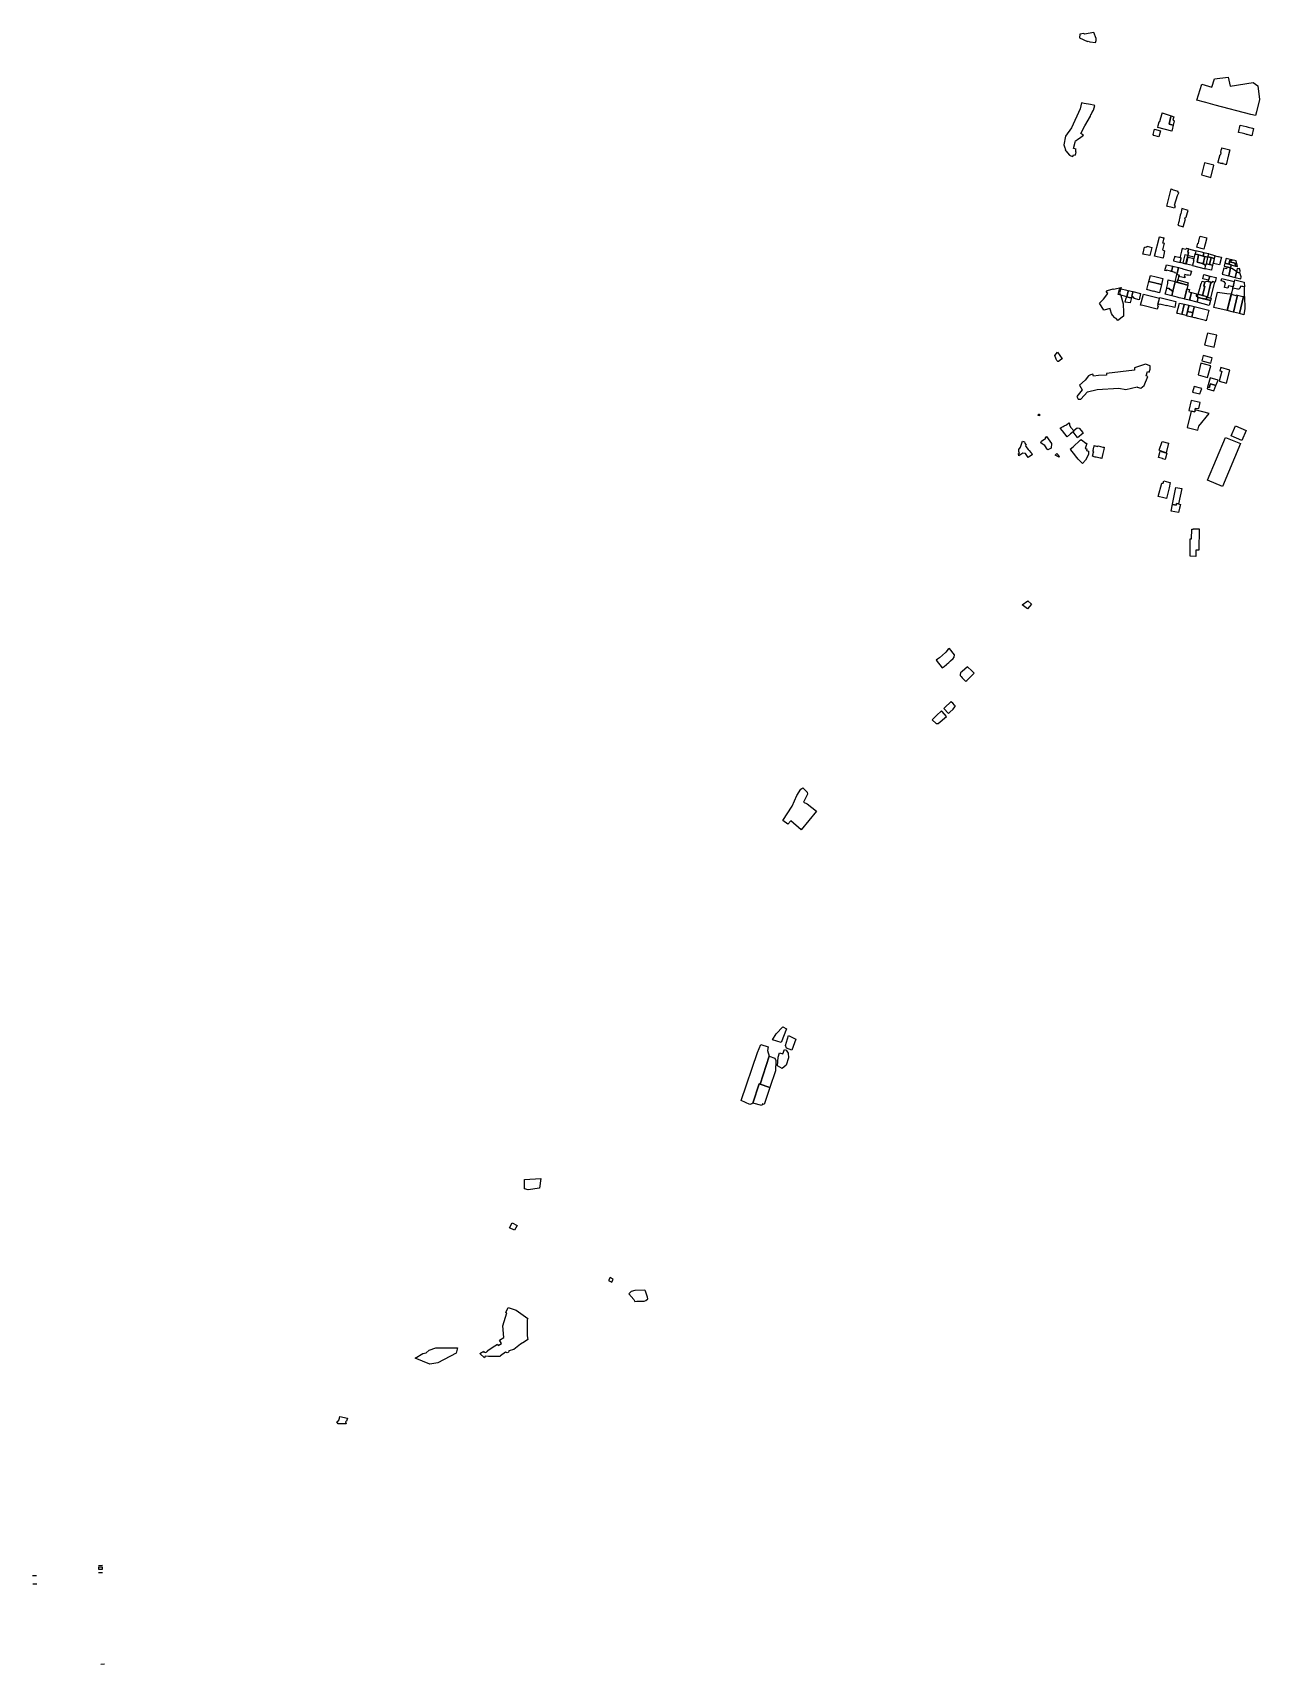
# Model space of a CAD drawing. Header units: metres. Extents: x 1390459 to 1399270, y 354791 to 360790.
# Drawn here: x 1390459 to 1394971, y 354791 to 360790 of the extents above; entities that cross this region are included whole.
import ezdxf

# ---------------------------------------------------------------- set-up
doc = ezdxf.new("R2010")
doc.units = ezdxf.units.M

msp = doc.modelspace()

# ---------------------------------------------------------------- linework, layer by layer
for points in [[(1394341.95, 360758.93), (1394348.13, 360756.39), (1394368.55, 360754), (1394371.45, 360761.63), (1394371.18, 360768.98), (1394361.96, 360790.46), (1394327.92, 360784.78), (1394325.78, 360787.06), (1394310.75, 360784.69), (1394309.25, 360770.87), (1394339.34, 360758.07), (1394341.95, 360758.93)], [(1394856.77, 360627.19), (1394863.48, 360594.2), (1394948.44, 360606.78), (1394965.4, 360595.45), (1394971.43, 360544.58), (1394960.57, 360499.82), (1394957.04, 360485.29), (1394939.76, 360489.82), (1394808.23, 360524.36), (1394773.97, 360533.29), (1394769.58, 360534.26), (1394741.63, 360542.06), (1394759.37, 360600.53), (1394797.01, 360589.87), (1394806.12, 360620.78), (1394856.77, 360627.19)], [(1394285.75, 360334.44), (1394287.92, 360341.58), (1394294.41, 360340.13), (1394295.19, 360342.76), (1394297.97, 360351.4), (1394296.4, 360351.9), (1394296.9, 360361.9), (1394297.02, 360362.39), (1394288.28, 360364.48), (1394293.52, 360388.25), (1394294.66, 360393.14), (1394297.83, 360394.44), (1394304.08, 360398.46), (1394309.69, 360402.06), (1394325.06, 360413.96), (1394321.84, 360414.48), (1394314.6, 360419.94), (1394329.48, 360447.21), (1394349.72, 360483.78), (1394352.11, 360488.86), (1394352.3, 360489.28), (1394355.45, 360495.33), (1394361.52, 360505.05), (1394363.6, 360513.76), (1394365.73, 360522.01), (1394361.02, 360523.54), (1394349.95, 360525.77), (1394327.56, 360530.31), (1394316.94, 360532.27), (1394312.28, 360510.23), (1394280.05, 360440.4), (1394257.93, 360410.07), (1394252.34, 360377.77), (1394254.17, 360370.85), (1394258.67, 360361.16), (1394257.02, 360358.12), (1394259.54, 360356.2), (1394273.51, 360340.03), (1394277.61, 360337.58), (1394285.75, 360334.44)], [(1394597.58, 360441.12), (1394599.55, 360448.42), (1394603.4, 360461.96), (1394605.19, 360463.15), (1394609.05, 360477.19), (1394613.5, 360493.57), (1394613.93, 360495.38), (1394647.11, 360484.22), (1394646.8, 360483.07), (1394645.12, 360476.89), (1394639.55, 360454.42), (1394654.79, 360450.13), (1394650.71, 360433.33), (1394650.66, 360433.1), (1394649.47, 360428.14), (1394597.58, 360441.12)], [(1394639.55, 360454.42), (1394645.12, 360476.89), (1394646.8, 360483.07), (1394647.11, 360484.22), (1394647.14, 360484.34), (1394656.45, 360481.25), (1394655.47, 360477.3), (1394653.21, 360468.66), (1394656.63, 360467.77), (1394656.29, 360466.22), (1394658.23, 360465.8), (1394654.79, 360450.13), (1394639.55, 360454.42)], [(1394894.36, 360423.72), (1394900.98, 360450.15), (1394922.97, 360444.8), (1394930.44, 360442.86), (1394945.61, 360438.91), (1394950.29, 360437.72), (1394943.89, 360411.4), (1394939.15, 360412.65), (1394926.04, 360415.81), (1394926.07, 360415.95), (1394924.58, 360416.33), (1394918.19, 360417.96), (1394908.72, 360420.35), (1394895.11, 360423.52), (1394894.36, 360423.72)], [(1394585.82, 360434.93), (1394607.66, 360428.93), (1394602.02, 360407.81), (1394583.24, 360412.24), (1394580.87, 360415.6), (1394585.82, 360434.93)], [(1394819.55, 360311.97), (1394820.45, 360315.4), (1394827.69, 360342.89), (1394829.59, 360342.42), (1394831.2, 360348.89), (1394829.27, 360349.36), (1394829.44, 360350.11), (1394831.5, 360358.28), (1394832.96, 360364.17), (1394833.68, 360367.12), (1394862.54, 360359.47), (1394857.9, 360340.61), (1394849.21, 360304.93), (1394846.47, 360305.59), (1394837.96, 360307.73), (1394837.81, 360307.79), (1394838.23, 360309.52), (1394835.92, 360310.09), (1394835.48, 360308.35), (1394833.59, 360308.82), (1394831.58, 360309.33), (1394829.5, 360309.85), (1394829.4, 360309.45), (1394826.78, 360310.09), (1394820.76, 360311.67), (1394819.55, 360311.97)], [(1394819.55, 360311.97), (1394820.45, 360315.4), (1394827.69, 360342.89), (1394829.59, 360342.42), (1394831.2, 360348.89), (1394829.27, 360349.36), (1394829.44, 360350.11), (1394831.5, 360358.28), (1394832.96, 360364.17), (1394833.68, 360367.12), (1394862.54, 360359.47), (1394857.9, 360340.61), (1394849.21, 360304.93), (1394846.47, 360305.59), (1394837.96, 360307.73), (1394837.81, 360307.79), (1394838.23, 360309.52), (1394835.92, 360310.09), (1394835.48, 360308.35), (1394833.59, 360308.82), (1394831.58, 360309.33), (1394829.5, 360309.85), (1394829.4, 360309.45), (1394826.78, 360310.09), (1394820.76, 360311.67), (1394819.55, 360311.97)], [(1394769.96, 360311.36), (1394758.5, 360267.82), (1394793.48, 360258.44), (1394803.72, 360302.77), (1394769.96, 360311.36)], [(1394647.05, 360215.59), (1394654.72, 360212.9), (1394659.49, 360211.24), (1394671.55, 360207.02), (1394670.36, 360203.62), (1394674.72, 360202.05), (1394674.24, 360200.52), (1394673.38, 360200.78), (1394669.43, 360190.42), (1394658.6, 360154.89), (1394661.98, 360153.85), (1394659.73, 360144.63), (1394650.62, 360147.19), (1394634.37, 360151.33), (1394630.61, 360152.29), (1394647.05, 360215.59)], [(1394691.56, 360076.7), (1394699.1, 360104.99), (1394697.64, 360105.4), (1394699.45, 360112.43), (1394702.34, 360111.69), (1394706.92, 360129.18), (1394708.95, 360136.4), (1394686.65, 360143.62), (1394685.45, 360138.89), (1394685.02, 360137.18), (1394683.29, 360130.38), (1394681.98, 360124.91), (1394680.66, 360119.17), (1394677.96, 360106.78), (1394677.02, 360102.35), (1394675.96, 360097.93), (1394674.35, 360091.24), (1394672.99, 360085.87), (1394671.84, 360082.02), (1394691.56, 360076.7)], [(1394617.32, 359962.43), (1394616.93, 359960.87), (1394585.9, 359968.41), (1394604, 360040.02), (1394605.79, 360039.54), (1394617.69, 360036.41), (1394617.9, 360037.24), (1394620.54, 360036.54), (1394620.36, 360035.71), (1394616.22, 360019.58), (1394615.69, 360017.51), (1394617.37, 360017.08), (1394621.42, 360016.16), (1394614.94, 359991.51), (1394623.07, 359987.6), (1394620.05, 359974.7), (1394620.42, 359974.6), (1394617.32, 359962.43)], [(1394741.5, 360001.09), (1394745.44, 360016.55), (1394747.2, 360016.06), (1394749.13, 360023.61), (1394748.53, 360023.79), (1394752.57, 360039.95), (1394753.24, 360042.54), (1394777.66, 360036.38), (1394777.12, 360034.05), (1394776.45, 360031.3), (1394774.35, 360022.6), (1394773.96, 360020.96), (1394769.65, 360003.7), (1394767.48, 359994.65), (1394757.16, 359997.11), (1394741.5, 360001.09)], [(1394568.52, 359970.91), (1394543.17, 359976.43), (1394543.86, 359979.2), (1394549.48, 360002.17), (1394551.4, 360002.04), (1394558.27, 360002.34), (1394558.91, 360005.05), (1394567.72, 360002.95), (1394575.46, 360001.01), (1394568.52, 359970.91)], [(1394656.12, 359953.35), (1394655.65, 359951.39), (1394680.02, 359945.18), (1394680.45, 359947.06), (1394683.49, 359959.49), (1394684.11, 359962.04), (1394680.62, 359962.84), (1394659.84, 359967.66), (1394658.89, 359964.27), (1394656.12, 359953.35)], [(1394680.02, 359945.18), (1394680.45, 359947.06), (1394684.11, 359962.04), (1394680.62, 359962.84), (1394682.95, 359972.11), (1394686.67, 359987.3), (1394688.86, 359997.62), (1394690.5, 359997.16), (1394700.77, 359994.78), (1394705.21, 359997.82), (1394709.72, 359996.62), (1394710.97, 359995.26), (1394707.93, 359983.27), (1394711.16, 359982.49), (1394708.27, 359970.7), (1394700.82, 359940.14), (1394700.77, 359939.9), (1394680.02, 359945.18)], [(1394689.51, 359942.75), (1394700.77, 359939.9), (1394700.82, 359940.14), (1394708.27, 359970.7), (1394697.05, 359973.45), (1394689.96, 359944.58), (1394689.51, 359942.75)], [(1394725.5, 359935.19), (1394725.17, 359933.78), (1394714.67, 359936.36), (1394703.52, 359939.2), (1394709.68, 359964.47), (1394730.18, 359959.75), (1394728.41, 359952.7), (1394729.98, 359952.3), (1394725.5, 359935.19)], [(1394731.61, 359965.44), (1394710.62, 359970.04), (1394708.27, 359970.7), (1394711.16, 359982.49), (1394707.93, 359983.27), (1394710.97, 359995.26), (1394738.19, 359988.27), (1394736.22, 359980.59), (1394735.63, 359978.59), (1394735.15, 359976.8), (1394734.52, 359976.97), (1394731.61, 359965.44)], [(1394725.5, 359935.19), (1394725.17, 359933.78), (1394771.72, 359922.34), (1394772.07, 359923.8), (1394772.47, 359925.19), (1394775.05, 359935.56), (1394768.87, 359937.01), (1394769.2, 359938.58), (1394764.17, 359939.87), (1394761.99, 359940.42), (1394762.24, 359941.6), (1394742.43, 359946.64), (1394748.12, 359973.37), (1394743.31, 359974.7), (1394736.34, 359976.5), (1394735.15, 359976.8), (1394734.52, 359976.97), (1394731.61, 359965.44), (1394730.18, 359959.75), (1394728.41, 359952.7), (1394729.98, 359952.3), (1394725.5, 359935.19)], [(1394767.26, 359981.37), (1394763.17, 359982.41), (1394738.33, 359988.79), (1394738.19, 359988.27), (1394736.22, 359980.59), (1394735.63, 359978.59), (1394735.15, 359976.8), (1394736.34, 359976.5), (1394743.31, 359974.7), (1394748.12, 359973.37), (1394764.1, 359968.98), (1394764.63, 359971.14), (1394766.74, 359979.47), (1394767.26, 359981.37)], [(1394764.1, 359968.98), (1394748.12, 359973.37), (1394742.43, 359946.64), (1394762.24, 359941.6), (1394761.99, 359940.42), (1394764.17, 359939.87), (1394771.09, 359966.95), (1394764.1, 359968.98)], [(1394782.03, 359964.51), (1394782.4, 359966.14), (1394785.33, 359977.33), (1394783.68, 359977.37), (1394767.26, 359981.37), (1394766.74, 359979.47), (1394764.63, 359971.14), (1394764.1, 359968.98), (1394771.09, 359966.95), (1394782.03, 359964.51)], [(1394775.05, 359935.56), (1394776.56, 359940.73), (1394781.8, 359963.52), (1394782.03, 359964.51), (1394771.09, 359966.95), (1394764.17, 359939.87), (1394769.2, 359938.58), (1394768.87, 359937.01), (1394775.05, 359935.56)], [(1394776.56, 359940.73), (1394781.8, 359963.52), (1394782.03, 359964.51), (1394782.4, 359966.14), (1394793.91, 359963.4), (1394788.04, 359938.25), (1394776.56, 359940.73)], [(1394782.4, 359966.14), (1394785.33, 359977.33), (1394808.1, 359971.15), (1394805.25, 359960.18), (1394793.91, 359963.4), (1394782.4, 359966.14)], [(1394802.11, 359942.05), (1394808.69, 359969.92), (1394818.54, 359967.7), (1394818.77, 359967.67), (1394820.71, 359967.18), (1394825.51, 359966.02), (1394830.3, 359964.83), (1394831.57, 359964.6), (1394824.71, 359936.51), (1394802.11, 359942.05)], [(1394629.23, 359937.15), (1394652.75, 359931.63), (1394648.18, 359911.69), (1394645.64, 359912.23), (1394645.92, 359913.42), (1394628.7, 359917.23), (1394628.2, 359914.82), (1394624.16, 359915.65), (1394629.23, 359937.15)], [(1394652.75, 359931.63), (1394674.48, 359926.46), (1394669.29, 359904.66), (1394660.89, 359906.76), (1394661.28, 359908.41), (1394648.18, 359911.69), (1394652.75, 359931.63)], [(1394674.48, 359926.46), (1394682.13, 359924.45), (1394688.45, 359922.85), (1394688.11, 359921.62), (1394721.27, 359913.21), (1394717.1, 359897.7), (1394710.79, 359899.29), (1394706.4, 359899.08), (1394696.66, 359901.64), (1394695.17, 359896.49), (1394697.39, 359892.32), (1394696.78, 359888.97), (1394674.64, 359894.07), (1394675.98, 359899.33), (1394668.43, 359901.29), (1394669.29, 359904.66), (1394674.48, 359926.46)], [(1394771.72, 359922.34), (1394772.07, 359923.8), (1394772.48, 359925.2), (1394775.05, 359935.56), (1394776.56, 359940.73), (1394788.04, 359938.25), (1394799.43, 359935.39), (1394795.21, 359918), (1394794.86, 359916.66), (1394771.72, 359922.34)], [(1394788.04, 359938.25), (1394793.91, 359963.4), (1394805.25, 359960.18), (1394799.43, 359935.39), (1394788.04, 359938.25)], [(1394851.85, 359929.38), (1394850.2, 359922.54), (1394840.09, 359924.75), (1394834.37, 359901.94), (1394859.05, 359895.79), (1394865.53, 359925.88), (1394851.85, 359929.38)], [(1394844.59, 359942.72), (1394841.89, 359931.94), (1394865.53, 359925.88), (1394866.25, 359925.6), (1394867.3, 359930.02), (1394867.06, 359930.1), (1394868.55, 359936.48), (1394859.06, 359938.95), (1394844.59, 359942.72)], [(1394849.06, 359960.54), (1394844.59, 359942.72), (1394859.06, 359938.95), (1394862.52, 359953.54), (1394869.69, 359951.68), (1394870.4, 359955.18), (1394868.4, 359955.68), (1394849.06, 359960.54)], [(1394865.18, 359924.23), (1394859.05, 359895.79), (1394882.11, 359890.04), (1394886.88, 359910.13), (1394887.45, 359912.53), (1394870.21, 359922.99), (1394865.18, 359924.23)], [(1394861.14, 359947.7), (1394859.06, 359938.95), (1394884.15, 359932.44), (1394882.22, 359942.43), (1394861.14, 359947.7)], [(1394891.43, 359930.5), (1394886.64, 359951.17), (1394870.4, 359955.18), (1394869.69, 359951.68), (1394862.52, 359953.54), (1394861.14, 359947.7), (1394882.22, 359942.43), (1394884.15, 359932.44), (1394891.43, 359930.5)], [(1394886.88, 359910.13), (1394882.11, 359890.04), (1394902.67, 359884.92), (1394904.44, 359892.03), (1394899.64, 359907.5), (1394886.88, 359910.13)], [(1394890.08, 359923.59), (1394886.88, 359910.13), (1394899.64, 359907.5), (1394900.8, 359914.15), (1394898.66, 359923.48), (1394894.47, 359922.4), (1394890.08, 359923.59)], [(1394383.34, 359795.51), (1394397.78, 359811.02), (1394414.58, 359830.83), (1394407.83, 359836.78), (1394412.78, 359842.16), (1394433.96, 359848.63), (1394434.31, 359846.97), (1394462.89, 359853.43), (1394457.12, 359834.06), (1394461.45, 359823.72), (1394470.11, 359793.34), (1394472.12, 359762.08), (1394471.7, 359747.93), (1394450.48, 359732.05), (1394444.47, 359739.69), (1394440.41, 359742.03), (1394431.66, 359751.08), (1394427.82, 359758.32), (1394423.46, 359770.12), (1394422.23, 359775.89), (1394398.91, 359770.54), (1394383.34, 359795.51)], [(1394452.01, 359828.01), (1394457.06, 359847.64), (1394457.11, 359847.86), (1394457.69, 359850.06), (1394489.36, 359842.54), (1394488.97, 359840.77), (1394488.84, 359840.26), (1394483.72, 359819.28), (1394466.36, 359824.33), (1394452.01, 359828.01)], [(1394565.09, 359875.68), (1394581.66, 359871.59), (1394611.15, 359864.3), (1394603.83, 359834.19), (1394581.59, 359839.78), (1394581.46, 359839.26), (1394557.59, 359845.45), (1394565.09, 359875.68)], [(1394570.52, 359897.9), (1394591.91, 359892.89), (1394615.91, 359886.86), (1394611.15, 359864.3), (1394565.09, 359875.68), (1394570.52, 359897.9)], [(1394630.73, 359851.3), (1394639.67, 359849.33), (1394642.39, 359845.47), (1394648.94, 359843.73), (1394648.13, 359840.67), (1394653.02, 359839.52), (1394649.04, 359823.16), (1394625.03, 359829.1), (1394630.73, 359851.3)], [(1394636.45, 359881.41), (1394661.95, 359875.46), (1394653.02, 359839.52), (1394648.13, 359840.67), (1394648.94, 359843.73), (1394642.39, 359845.47), (1394639.67, 359849.33), (1394630.73, 359851.3), (1394631.31, 359853.68), (1394634.28, 359867.87), (1394634.66, 359873.05), (1394636.45, 359881.41)], [(1394661.7, 359874.45), (1394707.94, 359862.53), (1394696.45, 359811.95), (1394688.53, 359813.49), (1394676.37, 359815.96), (1394669.21, 359818.25), (1394649.04, 359823.16), (1394661.7, 359874.45)], [(1394668.43, 359901.29), (1394675.98, 359899.33), (1394669.15, 359872.53), (1394661.7, 359874.45), (1394668.43, 359901.29)], [(1394707.46, 359862.39), (1394669.17, 359873.08), (1394671.12, 359881.12), (1394709.68, 359870.86), (1394707.46, 359862.39)], [(1394704.67, 359848.13), (1394714.44, 359845.56), (1394712.27, 359837.55), (1394722.32, 359834.89), (1394715.02, 359806.32), (1394696.16, 359810.68), (1394704.67, 359848.13)], [(1394761.09, 359877.26), (1394770.95, 359874.58), (1394766.89, 359857.97), (1394770.21, 359857.1), (1394761.92, 359824.56), (1394746.67, 359829.13), (1394751.99, 359849.4), (1394756.82, 359867.79), (1394758.76, 359868.36), (1394760.12, 359873.42), (1394761.09, 359877.26)], [(1394770.95, 359874.58), (1394778.73, 359876.81), (1394783.64, 359875.59), (1394793.21, 359873.25), (1394792.86, 359871.83), (1394780.86, 359819.37), (1394761.92, 359824.56), (1394770.21, 359857.1), (1394766.89, 359857.97), (1394770.95, 359874.58)], [(1394767.22, 359901.41), (1394788.8, 359895.56), (1394784.87, 359880.37), (1394763.17, 359885.47), (1394767.22, 359901.41)], [(1394798.13, 359875.65), (1394805.91, 359873.67), (1394791.63, 359814.45), (1394783.49, 359816.28), (1394780.35, 359817.12), (1394792.86, 359871.83), (1394796.99, 359870.75), (1394798.13, 359875.65)], [(1394788.8, 359895.56), (1394812.29, 359889.78), (1394808.27, 359873.08), (1394798.13, 359875.65), (1394796.99, 359870.75), (1394792.86, 359871.83), (1394793.21, 359873.25), (1394783.64, 359875.59), (1394788.8, 359895.56)], [(1394844.2, 359874.29), (1394830.88, 359877.72), (1394832.94, 359886.47), (1394879.23, 359875.59), (1394874.63, 359855.25), (1394857.82, 359859.2), (1394855.94, 359851), (1394843.62, 359853.99), (1394847.35, 359869.19), (1394843.21, 359870.34), (1394844.2, 359874.29)], [(1394916.24, 359855.54), (1394910.5, 359856.72), (1394907.2, 359857.46), (1394902.26, 359858.57), (1394902.11, 359857.12), (1394901.66, 359857.11), (1394899.98, 359850.32), (1394896.88, 359849.83), (1394895.84, 359845.97), (1394891.95, 359846.89), (1394873.69, 359851.27), (1394873.53, 359851.3), (1394868.17, 359828.87), (1394884.96, 359824), (1394885.63, 359826.63), (1394891.3, 359825.12), (1394910.53, 359820.15), (1394917.15, 359820.37), (1394916.24, 359855.54)], [(1394880.63, 359881.03), (1394916.08, 359872.6), (1394916.24, 359855.54), (1394910.5, 359856.72), (1394907.2, 359857.46), (1394902.26, 359858.57), (1394902.11, 359857.12), (1394901.66, 359857.11), (1394899.98, 359850.32), (1394896.88, 359849.83), (1394895.84, 359845.97), (1394891.95, 359846.89), (1394873.69, 359851.27), (1394880.63, 359881.03)], [(1394478.32, 359799.51), (1394481.81, 359815.12), (1394482.64, 359815.02), (1394483.72, 359819.28), (1394492.78, 359816.99), (1394500.88, 359815.05), (1394499.99, 359811.38), (1394496.53, 359796.88), (1394478.32, 359799.51)], [(1394483.72, 359819.28), (1394488.84, 359840.26), (1394488.97, 359840.77), (1394489.36, 359842.54), (1394506.49, 359838.45), (1394505.99, 359836.38), (1394502.49, 359821.76), (1394502.3, 359820.95), (1394500.88, 359815.05), (1394492.78, 359816.99), (1394483.72, 359819.28)], [(1394502.3, 359820.95), (1394502.49, 359821.76), (1394505.99, 359836.38), (1394506.49, 359838.45), (1394534.72, 359831.75), (1394528.92, 359807.95), (1394510.45, 359812.39), (1394511.07, 359815.09), (1394510.72, 359815.72), (1394507.78, 359816.47), (1394508.48, 359819.45), (1394502.3, 359820.95)], [(1394534.79, 359788.92), (1394544.69, 359828.6), (1394603.81, 359814.46), (1394603.47, 359813), (1394599.46, 359797.21), (1394599.25, 359796.3), (1394599.58, 359796.23), (1394596.72, 359785.93), (1394599.12, 359784.94), (1394595.69, 359774.17), (1394542.5, 359786.99), (1394534.79, 359788.92)], [(1394604.8, 359816.67), (1394664.36, 359801.99), (1394659.95, 359779.33), (1394630.28, 359786.81), (1394629.92, 359785.49), (1394604.84, 359792), (1394604.3, 359790.04), (1394598.38, 359791.78), (1394604.8, 359816.67)], [(1394668.33, 359758.61), (1394677.35, 359796.39), (1394695.74, 359792.1), (1394695.35, 359790.53), (1394686.2, 359754.56), (1394671.18, 359758.11), (1394669.72, 359758.33), (1394668.33, 359758.61)], [(1394686.2, 359754.56), (1394695.35, 359790.53), (1394695.74, 359792.1), (1394712.51, 359788.22), (1394712.01, 359786.3), (1394707.09, 359765.69), (1394703.37, 359750.49), (1394686.2, 359754.56)], [(1394707.09, 359765.69), (1394712.01, 359786.3), (1394712.51, 359788.22), (1394732.06, 359783.18), (1394731.61, 359781.35), (1394726.53, 359760.98), (1394712.36, 359764.41), (1394707.09, 359765.69)], [(1394722.32, 359834.89), (1394740.59, 359829.7), (1394738.59, 359822.08), (1394744.38, 359820.48), (1394743.74, 359817.94), (1394745.56, 359813.79), (1394742.06, 359799.64), (1394715.02, 359806.32), (1394722.32, 359834.89)], [(1394742.12, 359799.75), (1394746.82, 359817.24), (1394792.08, 359805.75), (1394787.33, 359787.59), (1394742.12, 359799.75)], [(1394746.67, 359829.13), (1394761.92, 359824.56), (1394778.23, 359820.1), (1394775.66, 359810.08), (1394756.48, 359814.79), (1394743.74, 359817.94), (1394744.38, 359820.48), (1394746.67, 359829.13)], [(1394778.23, 359820.1), (1394780.86, 359819.37), (1394780.35, 359817.12), (1394783.49, 359816.28), (1394791.63, 359814.45), (1394793.96, 359813.95), (1394792.02, 359806.06), (1394779.34, 359809.18), (1394775.66, 359810.08), (1394778.23, 359820.1)], [(1394817.94, 359835.88), (1394851.29, 359830.84), (1394868.44, 359829.87), (1394852.46, 359768.27), (1394804.39, 359780.26), (1394817.94, 359835.88)], [(1394817.94, 359835.88), (1394851.29, 359830.84), (1394868.44, 359829.87), (1394852.46, 359768.27), (1394804.39, 359780.26), (1394817.94, 359835.88)], [(1394868.18, 359828.86), (1394884.96, 359824), (1394885.62, 359826.63), (1394890.97, 359825.23), (1394876.21, 359762.68), (1394852.47, 359768.26), (1394868.18, 359828.86)], [(1394890.97, 359825.23), (1394910.53, 359820.15), (1394912.53, 359820.22), (1394897.74, 359757.53), (1394876.21, 359762.68), (1394890.97, 359825.23)], [(1394912.53, 359820.22), (1394916.56, 359820.35), (1394917.61, 359776.71), (1394914.85, 359753.29), (1394897.74, 359757.53), (1394912.53, 359820.22)], [(1394703.13, 359749.36), (1394703.37, 359750.49), (1394707.09, 359765.69), (1394712.36, 359764.41), (1394726.53, 359760.98), (1394722.61, 359744.72), (1394707.07, 359748.39), (1394703.13, 359749.36)], [(1394722.61, 359744.72), (1394726.53, 359760.98), (1394731.61, 359781.35), (1394732.06, 359783.18), (1394785.46, 359770.08), (1394775.93, 359731.35), (1394773.79, 359731.84), (1394773.45, 359731.94), (1394744.26, 359739.53), (1394736.25, 359741.41), (1394732.75, 359742.3), (1394722.61, 359744.72)], [(1394804.68, 359634.56), (1394814.71, 359677.91), (1394781.14, 359685.16), (1394770.2, 359642.41), (1394804.68, 359634.56)], [(1394218.84, 359603.08), (1394229.02, 359615.37), (1394246.46, 359591.25), (1394244.16, 359589.75), (1394232.13, 359580.93), (1394230.41, 359580.9), (1394226.8, 359584.55), (1394225.24, 359587.11), (1394223.58, 359589.82), (1394218.84, 359603.08)], [(1394218.84, 359603.08), (1394229.02, 359615.37), (1394246.46, 359591.25), (1394244.16, 359589.75), (1394232.13, 359580.93), (1394230.41, 359580.9), (1394226.8, 359584.55), (1394225.24, 359587.11), (1394223.58, 359589.82), (1394218.84, 359603.08)], [(1394479.87, 359477.95), (1394521.58, 359487.77), (1394521.6, 359486.86), (1394535.84, 359483.79), (1394547.6, 359492.64), (1394561.65, 359526.11), (1394555.15, 359528.55), (1394560.44, 359543.99), (1394566.3, 359542.28), (1394569.4, 359552.91), (1394569.62, 359565.85), (1394552.19, 359571.76), (1394511.9, 359558.32), (1394511.83, 359549.09), (1394409.35, 359537.76), (1394408.54, 359530.99), (1394379.12, 359530.39), (1394360.97, 359527.2), (1394358.38, 359534.2), (1394350.16, 359532.79), (1394342.75, 359529.13), (1394330.77, 359513), (1394309.3, 359494.05), (1394320, 359476.91), (1394300.07, 359452.53), (1394304.37, 359442.48), (1394315.14, 359443.44), (1394338.76, 359469.85), (1394374.47, 359478.58), (1394453.94, 359482.75), (1394479.87, 359477.95)], [(1394479.87, 359477.95), (1394521.58, 359487.77), (1394521.6, 359486.86), (1394535.84, 359483.79), (1394547.6, 359492.64), (1394561.65, 359526.11), (1394555.15, 359528.55), (1394560.44, 359543.99), (1394566.3, 359542.28), (1394569.4, 359552.91), (1394569.62, 359565.85), (1394552.19, 359571.76), (1394511.9, 359558.32), (1394511.83, 359549.09), (1394409.35, 359537.76), (1394408.54, 359530.99), (1394379.12, 359530.39), (1394360.97, 359527.2), (1394358.38, 359534.2), (1394350.16, 359532.79), (1394342.75, 359529.13), (1394330.77, 359513), (1394309.3, 359494.05), (1394320, 359476.91), (1394300.07, 359452.53), (1394304.37, 359442.48), (1394315.14, 359443.44), (1394338.76, 359469.85), (1394374.47, 359478.58), (1394453.94, 359482.75), (1394479.87, 359477.95)], [(1394781.13, 359522.41), (1394792.97, 359565.48), (1394756.21, 359574.85), (1394746.16, 359532.73), (1394781.13, 359522.41)], [(1394781.13, 359522.41), (1394792.97, 359565.48), (1394756.21, 359574.85), (1394746.16, 359532.73), (1394781.13, 359522.41)], [(1394793.29, 359575.75), (1394797.54, 359594.95), (1394764.19, 359602.82), (1394759.48, 359583.93), (1394793.29, 359575.75)], [(1394793.29, 359575.75), (1394797.54, 359594.95), (1394764.19, 359602.82), (1394759.48, 359583.93), (1394793.29, 359575.75)], [(1394850.35, 359501.18), (1394862.67, 359549.19), (1394829.37, 359558.85), (1394826.36, 359547.45), (1394832.85, 359545.65), (1394823.52, 359508.69), (1394850.35, 359501.18)], [(1394850.35, 359501.18), (1394862.67, 359549.19), (1394829.37, 359558.85), (1394826.36, 359547.45), (1394832.85, 359545.65), (1394823.52, 359508.69), (1394850.35, 359501.18)], [(1394752.7, 359461.86), (1394759.3, 359481.71), (1394731.16, 359489.17), (1394725.42, 359468.13), (1394752.7, 359461.86)], [(1394752.7, 359461.86), (1394759.3, 359481.71), (1394731.16, 359489.17), (1394725.42, 359468.13), (1394752.7, 359461.86)], [(1394803.33, 359472.95), (1394811.66, 359492.55), (1394791.68, 359498.65), (1394789.55, 359492.82), (1394787.87, 359485.28), (1394780.91, 359487.13), (1394779.1, 359480.95), (1394803.33, 359472.95)], [(1394803.33, 359472.95), (1394811.66, 359492.55), (1394791.68, 359498.65), (1394789.55, 359492.82), (1394787.87, 359485.28), (1394780.91, 359487.13), (1394779.1, 359480.95), (1394803.33, 359472.95)], [(1394787.87, 359485.28), (1394789.55, 359492.82), (1394791.68, 359498.65), (1394811.66, 359492.55), (1394820.21, 359512.64), (1394790.83, 359521.06), (1394780.84, 359487.15), (1394787.87, 359485.28)], [(1394787.87, 359485.28), (1394789.55, 359492.82), (1394791.68, 359498.65), (1394811.66, 359492.55), (1394820.21, 359512.64), (1394790.83, 359521.06), (1394780.84, 359487.15), (1394787.87, 359485.28)], [(1394733.69, 359396.24), (1394737, 359410.24), (1394748.38, 359408.39), (1394754.26, 359430.7), (1394720.39, 359438.44), (1394712.46, 359400.98), (1394733.69, 359396.24)], [(1394733.69, 359396.24), (1394737, 359410.24), (1394748.38, 359408.39), (1394754.26, 359430.7), (1394720.39, 359438.44), (1394712.46, 359400.98), (1394733.69, 359396.24)], [(1394158.83, 359387.97), (1394163.01, 359387.77), (1394162.31, 359381.92), (1394158.16, 359382.39), (1394158.83, 359387.97)], [(1394158.83, 359387.97), (1394163.01, 359387.77), (1394162.31, 359381.92), (1394158.16, 359382.39), (1394158.83, 359387.97)], [(1394745.03, 359328.34), (1394749.28, 359343.31), (1394787.07, 359390.53), (1394735.46, 359403.74), (1394733.69, 359396.24), (1394720.78, 359399.12), (1394705.42, 359339.24), (1394745.03, 359328.34)], [(1394745.03, 359328.34), (1394749.28, 359343.31), (1394787.07, 359390.53), (1394735.46, 359403.74), (1394733.69, 359396.24), (1394720.78, 359399.12), (1394705.42, 359339.24), (1394745.03, 359328.34)], [(1394193.08, 359256.14), (1394190.93, 359259.06), (1394181.83, 359272.56), (1394175.96, 359276.73), (1394172.89, 359278.78), (1394168.09, 359282.59), (1394169.76, 359287.89), (1394185.58, 359299.1), (1394183.21, 359302.49), (1394188.06, 359306), (1394207.34, 359279.37), (1394205.4, 359262.5), (1394193.08, 359256.14)], [(1394264.3, 359304.76), (1394246.76, 359325.92), (1394238.32, 359336.51), (1394242.07, 359338.79), (1394244.79, 359340.48), (1394249.97, 359342.92), (1394254.01, 359344.64), (1394262.48, 359348.9), (1394270.91, 359355.35), (1394272.64, 359351.76), (1394273.55, 359352.24), (1394273.02, 359347.4), (1394277.94, 359338.93), (1394288.61, 359326.06), (1394288.43, 359325.74), (1394286.25, 359322.45), (1394277.17, 359315.43), (1394264.3, 359304.76)], [(1394302.13, 359301.07), (1394300.69, 359303.03), (1394286.25, 359322.45), (1394288.43, 359325.74), (1394288.61, 359326.06), (1394289.6, 359327.5), (1394296.43, 359333.27), (1394301.49, 359337.55), (1394309.17, 359336.17), (1394322.23, 359320.27), (1394323.9, 359318.22), (1394302.13, 359301.07)], [(1394867.81, 359308.08), (1394883.14, 359344.76), (1394922.82, 359328.06), (1394907.23, 359290.63), (1394867.81, 359308.08)], [(1394867.81, 359308.08), (1394883.14, 359344.76), (1394922.82, 359328.06), (1394907.23, 359290.63), (1394867.81, 359308.08)], [(1394121.35, 359227.77), (1394111.24, 359243.24), (1394101.25, 359244.36), (1394087.08, 359234.71), (1394085.33, 359242.81), (1394088.65, 359243.58), (1394087.12, 359250.72), (1394086.38, 359250.46), (1394087, 359257.45), (1394093.35, 359265.98), (1394100.5, 359288.27), (1394107.11, 359285.8), (1394108.94, 359281.52), (1394113.57, 359273.45), (1394110.99, 359271.69), (1394112.57, 359269.38), (1394112.24, 359269.15), (1394120.88, 359258.38), (1394121.99, 359256.98), (1394123.67, 359255.09), (1394125.01, 359253.6), (1394130.97, 359246.74), (1394134.34, 359242.95), (1394134.8, 359242.43), (1394137.38, 359239.54), (1394121.35, 359227.77)], [(1394234.04, 359229.27), (1394232.26, 359230.37), (1394225.44, 359234.53), (1394219.91, 359237.39), (1394223.56, 359241.06), (1394226.42, 359243.48), (1394236.5, 359231.44), (1394234.04, 359229.27)], [(1394312.32, 359214.29), (1394305.25, 359222.2), (1394294.86, 359233.92), (1394295.72, 359234.73), (1394292.87, 359237.9), (1394277.37, 359256.75), (1394275.47, 359259.16), (1394286.59, 359268.1), (1394311.85, 359292.39), (1394316.45, 359294.39), (1394317.42, 359293.79), (1394332.99, 359281.18), (1394334.02, 359280.5), (1394335.83, 359279.78), (1394336.4, 359279.6), (1394331.27, 359262.04), (1394337.21, 359260.5), (1394335.58, 359253.5), (1394342.49, 359251.82), (1394343.05, 359239.73), (1394332.42, 359218.57), (1394320.34, 359206.35), (1394319.37, 359207.41), (1394312.32, 359214.29)], [(1394357.3, 359232.71), (1394359.75, 359241.77), (1394360.49, 359244.46), (1394362.15, 359250.6), (1394359, 359251.45), (1394359.69, 359254.29), (1394361.21, 359260.55), (1394362.56, 359266.11), (1394363.23, 359268.89), (1394363.97, 359271.95), (1394375.61, 359269.36), (1394378.69, 359271.2), (1394396.26, 359266.9), (1394400.46, 359265.88), (1394401.1, 359265.72), (1394399.14, 359257.29), (1394395.73, 359242.79), (1394393.22, 359231.97), (1394391.55, 359224.81), (1394389.22, 359225.37), (1394387.73, 359225.71), (1394385.76, 359226.17), (1394371.64, 359229.48), (1394367.56, 359229.58), (1394357.3, 359232.71)], [(1394599.84, 359228.75), (1394606.74, 359251.88), (1394631.25, 359244.66), (1394625.87, 359225.64), (1394626.55, 359225.44), (1394625.29, 359221.09), (1394616.62, 359223.6), (1394614.84, 359224.69), (1394599.84, 359228.75)], [(1394613.64, 359287.25), (1394637.36, 359281.2), (1394628.37, 359245.41), (1394613.63, 359250.52), (1394602.85, 359255.36), (1394613.64, 359287.25)], [(1394846.8, 359302.32), (1394902.43, 359279.26), (1394836.28, 359122.26), (1394781.16, 359145.5), (1394846.8, 359302.32)], [(1394846.8, 359302.32), (1394902.43, 359279.26), (1394836.28, 359122.26), (1394781.16, 359145.5), (1394846.8, 359302.32)], [(1394612.62, 359134.54), (1394617.03, 359133.39), (1394619.42, 359142.81), (1394636.96, 359137.94), (1394643.37, 359136.09), (1394639.04, 359117.42), (1394639.76, 359117.14), (1394629.72, 359077.51), (1394620.12, 359079.58), (1394599.29, 359085.21), (1394612.62, 359134.54)], [(1394663.65, 359118.58), (1394686.57, 359114), (1394673.84, 359057.62), (1394666.11, 359059.21), (1394664.85, 359053.25), (1394653.45, 359055.18), (1394653.61, 359055.97), (1394651.59, 359056.37), (1394663.65, 359118.58)], [(1394651.59, 359056.37), (1394653.61, 359055.97), (1394653.45, 359055.18), (1394664.85, 359053.25), (1394666.11, 359059.21), (1394673.84, 359057.62), (1394681.45, 359056.06), (1394678.01, 359041.56), (1394673.9, 359025.87), (1394646.75, 359031.39), (1394651.59, 359056.37)], [(1394722.42, 358964.84), (1394727.93, 358964.77), (1394727.91, 358966.54), (1394750.08, 358966.4), (1394748.93, 358887.92), (1394737.78, 358888.2), (1394737.65, 358864.76), (1394716.48, 358865.04), (1394717.04, 358929.68), (1394721.86, 358929.6), (1394722.42, 358964.84)], [(1394119.16, 358672.2), (1394098.5, 358686.59), (1394120, 358701.55), (1394132.84, 358689.37), (1394119.16, 358672.2)], [(1393805.28, 358454.73), (1393812.26, 358460.37), (1393820.82, 358467.24), (1393823.24, 358469.35), (1393828.97, 358474.28), (1393835.84, 358480.65), (1393845.1, 358489.71), (1393848.94, 358493.89), (1393849.78, 358502.66), (1393831.39, 358525.8), (1393825.74, 358522.95), (1393823.18, 358519.2), (1393818.4, 358512.79), (1393817.14, 358511.12), (1393794.47, 358491.98), (1393787.21, 358486.43), (1393782.92, 358482.87), (1393805.28, 358454.73)], [(1393890.81, 358405.24), (1393891.45, 358405.46), (1393894.88, 358408.79), (1393919.97, 358433.34), (1393922.94, 358435.98), (1393910.79, 358446.31), (1393900.71, 358456.16), (1393898.3, 358458.38), (1393878.76, 358442.02), (1393872.3, 358436.15), (1393871.54, 358430.31), (1393871.2, 358427.27), (1393874.34, 358422.69), (1393878.2, 358418.01), (1393887.64, 358408), (1393890.16, 358405.49), (1393890.81, 358405.24)], [(1393790.53, 358250.75), (1393820.69, 358276.63), (1393804.72, 358294.53), (1393802.38, 358297.13), (1393783.47, 358279.44), (1393768.3, 358264.06), (1393782.26, 358250.12), (1393790.53, 358250.75)], [(1393837.6, 358330.88), (1393813.84, 358307.94), (1393810.92, 358305.04), (1393828.38, 358287.23), (1393832.91, 358291.54), (1393844.95, 358303.5), (1393851.93, 358311.15), (1393853.01, 358312.29), (1393852.13, 358315.45), (1393850.27, 358317.61), (1393843.54, 358324.65), (1393839.39, 358329.01), (1393837.6, 358330.88)], [(1393285.49, 358009.04), (1393292.54, 358014.04), (1393308.82, 357997.82), (1393309.16, 357990.03), (1393294.91, 357961.31), (1393308.81, 357954.85), (1393341.96, 357927.52), (1393286.45, 357859.22), (1393248.53, 357892.69), (1393237.37, 357880.06), (1393218.68, 357894.02), (1393252.61, 357946.64), (1393270.05, 357985.42), (1393285.49, 358009.04)], [(1393180.92, 357087.38), (1393194.3, 357109.05), (1393218.3, 357134.66), (1393231.8, 357127.84), (1393212.75, 357076.9), (1393180.92, 357087.38)], [(1393228.8, 357066.78), (1393239.41, 357103.3), (1393266.32, 357090.26), (1393252.25, 357048.89), (1393232.47, 357056.23), (1393228.8, 357066.78)], [(1393065.9, 356863.84), (1393125.56, 357040.62), (1393137.52, 357069.95), (1393164.52, 357061.34), (1393162.83, 357047.79), (1393167.99, 357026.65), (1393135.11, 356924.11), (1393132.04, 356925.17), (1393108.31, 356855), (1393104.65, 356851.61), (1393097.82, 356849.53), (1393065.9, 356863.84)], [(1393135.11, 356924.11), (1393167.99, 357026.65), (1393189.84, 357019.87), (1393193.16, 357011.04), (1393192.35, 356973.54), (1393171.5, 356911.64), (1393135.11, 356924.11)], [(1393198.92, 356991.54), (1393201.78, 357023.89), (1393206.05, 357040.07), (1393218.17, 357035.99), (1393224.46, 357052.29), (1393231.2, 357049.63), (1393238.64, 357037.88), (1393239.6, 357021.11), (1393231.38, 356994.49), (1393216.6, 356982.26), (1393198.92, 356991.54)], [(1393108.31, 356855), (1393132.04, 356925.17), (1393171.5, 356911.64), (1393150.22, 356849.11), (1393144.29, 356851.42), (1393141.25, 356845.76), (1393108.31, 356855)], [(1392268.43, 356574.27), (1392328.73, 356577.93), (1392323.9, 356542.39), (1392282.27, 356535.51), (1392268.85, 356539.57), (1392268.43, 356574.27)], [(1392213.66, 356396.6), (1392223.07, 356414.69), (1392241.38, 356405.16), (1392231.97, 356387.07), (1392213.66, 356396.6)], [(1392594.83, 356207.82), (1392583.59, 356213.97), (1392577.25, 356202.49), (1392590.03, 356196.42), (1392594.83, 356207.82)], [(1392660.28, 356161.86), (1392652.01, 356154.01), (1392670.33, 356132), (1392673.76, 356125.4), (1392681.98, 356126.32), (1392689.15, 356126.71), (1392698.72, 356125.92), (1392708.79, 356126.79), (1392715.11, 356129.01), (1392721.65, 356134.49), (1392721.23, 356141.19), (1392713.35, 356162.74), (1392712.4, 356165.4), (1392709.55, 356167.21), (1392674.52, 356165.41), (1392660.28, 356161.86)], [(1392277.97, 356002.47), (1392278.48, 355999.3), (1392280.6, 355985.29), (1392268.81, 355977.06), (1392254.13, 355968.31), (1392228.75, 355948.48), (1392210.9, 355944.41), (1392211.55, 355943.22), (1392210.99, 355940.87), (1392209.98, 355938.35), (1392208.01, 355937.11), (1392205.4, 355936.78), (1392202.26, 355937.15), (1392199.26, 355938.53), (1392180.73, 355925.07), (1392178.95, 355922.42), (1392162.62, 355923.03), (1392161.12, 355923.19), (1392136.31, 355923.06), (1392124.32, 355923.68), (1392121.3, 355918.57), (1392104.79, 355933.65), (1392110.71, 355937.75), (1392114.98, 355940.71), (1392117.45, 355942.17), (1392119.45, 355938.98), (1392121.86, 355938.49), (1392123.98, 355939.73), (1392125.24, 355937.8), (1392132.62, 355942.6), (1392131.91, 355943.73), (1392135.36, 355945.57), (1392134.71, 355946.62), (1392140.84, 355950.24), (1392146.28, 355953.74), (1392159.56, 355961.8), (1392169.83, 355968.12), (1392172.13, 355964.02), (1392183.42, 355970.6), (1392176.28, 355982.79), (1392192.66, 355992.93), (1392189.34, 356035.31), (1392204.04, 356082.98), (1392200.39, 356084.19), (1392208.91, 356103.25), (1392238.1, 356093.41), (1392280.6, 356062.35), (1392278.29, 356057.74), (1392277.97, 356002.47)], [(1391866.55, 355917.2), (1391894.7, 355934.06), (1391906.74, 355936.94), (1391917.6, 355945.85), (1391942.54, 355954.72), (1392022.44, 355955.03), (1392017.57, 355934.81), (1391949.95, 355900.28), (1391920.98, 355895.28), (1391866.55, 355917.2)], [(1391617.32, 355696.53), (1391614.4, 355684.72), (1391610.38, 355682.34), (1391612.63, 355675.96), (1391602.09, 355675.14), (1391583.72, 355675.64), (1391578.82, 355682.27), (1391585.87, 355689.08), (1391587.89, 355695.9), (1391589.89, 355702.71), (1391617.32, 355696.53)], [(1390715.97, 355149.01), (1390701.97, 355148.8), (1390702.08, 355141.43), (1390716.08, 355141.64), (1390715.97, 355149.01)]]:
    msp.add_lwpolyline(points, close=True)
for points in [[(1390473.45, 355116.37), (1390459.45, 355116.16)], [(1390715.89, 355153.97), (1390701.89, 355153.75)], [(1390716.29, 355127.51), (1390702.29, 355127.3)], [(1390474.82, 355085.55), (1390460.82, 355085.34)], [(1390724.31, 354791.28), (1390710.31, 354791.07)]]:
    msp.add_lwpolyline(points)

doc.saveas('drawing.dxf')
